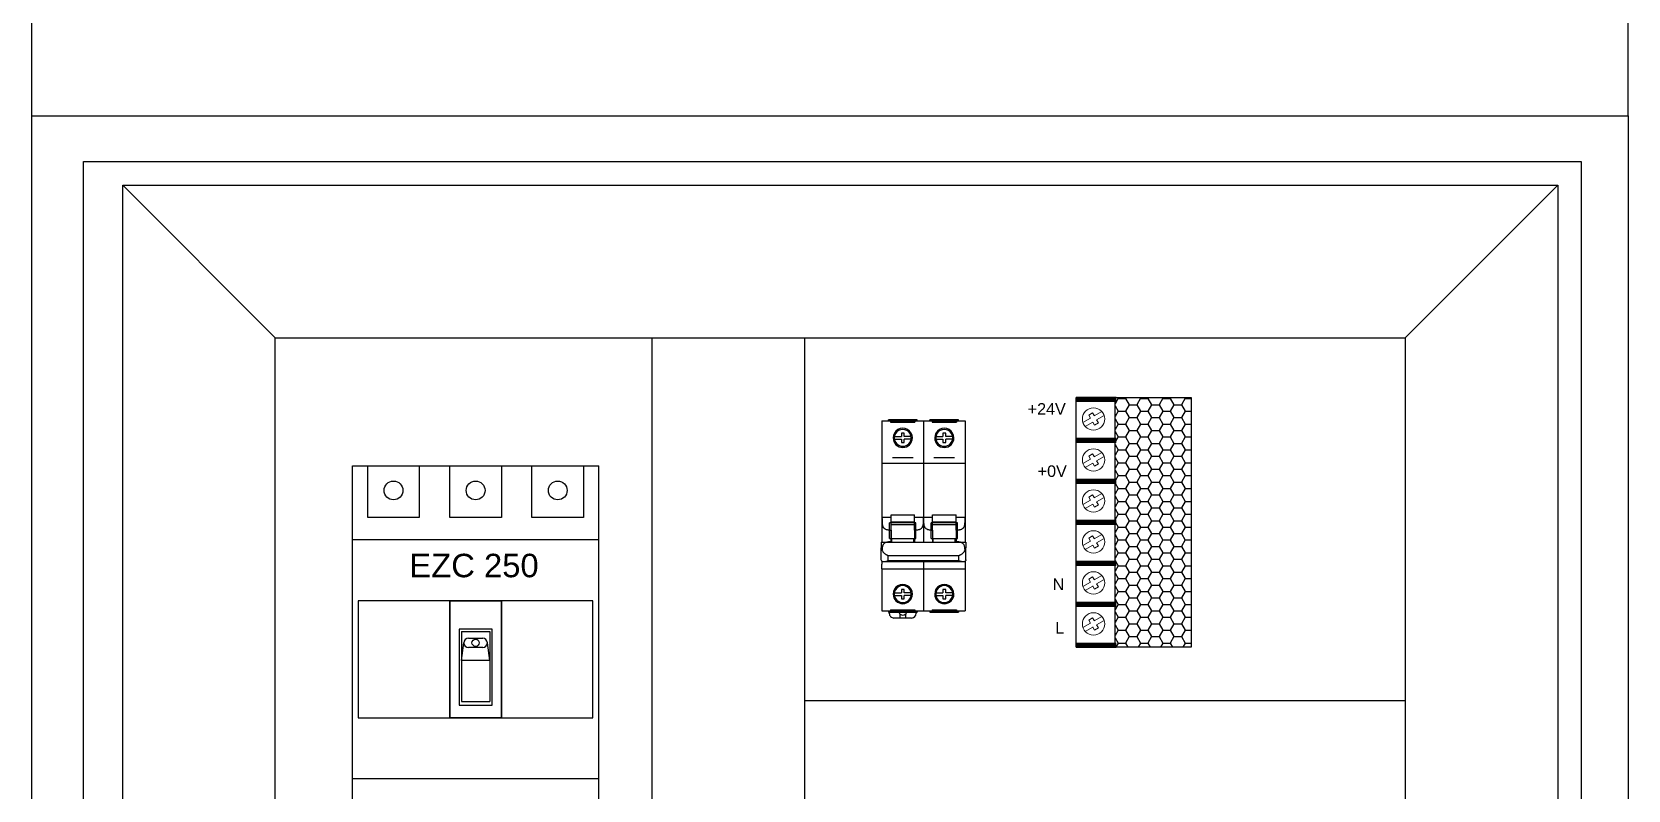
# Model space of a CAD drawing. Header units: inches. Extents: x 187 to 137830, y 99 to 66837.
# Drawn here: x 3400 to 4080, y 27862 to 28186 of the extents above; entities that cross this region are included whole.
import ezdxf

# ---------------------------------------------------------------- set-up
doc = ezdxf.new("R2010")
doc.units = ezdxf.units.IN
doc.header["$MEASUREMENT"] = 0
for name, color, linetype in [('HIDDEN', 7, 'Continuous'), ('ONG', 170, 'Continuous'), ('THICK', 7, 'Continuous')]:
    doc.layers.add(name, color=color, linetype=linetype)
doc.layers.add('NETCHINH', color=7, linetype='Continuous', lineweight=30)
doc.layers.add('NETPHU', color=7, linetype='Continuous', lineweight=0)
doc.styles.get("Standard").update_dxf_attribs({"font": 'arial.ttf'})
doc.dimstyles.new('SC_STAND', dxfattribs={"dimtxt": 6, "dimasz": 16, "dimexe": 0.18, "dimexo": 0.0625, "dimgap": 1, "dimtad": 1, "dimtoh": 1, "dimdec": 1, "dimrnd": 0.01, "dimzin": 12, "dimdsep": 46, "dimtxsty": 'Standard', "dimcen": 0.09, "dimadec": 0, "dimazin": 0, "dimtfac": 1, "dimtdec": 1, "dimtmove": 2, "dimatfit": 3, "dimfxl": 1, "dimtolj": 1, "dimtzin": 12, "dimarcsym": 0})

# ---------------------------------------------------------------- blocks, each defined once
blk = doc.blocks.new('*D144')
at = {"layer": 'DEFPOINTS', "color": 0, "transparency": 16777216}
for p in [(4080.09, 28317.73), (3399.77, 28149.7), (4080.09, 28149.7)]:
    blk.add_point(p, dxfattribs=at)
at = {"layer": 'NETCHINH', "color": 0, "lineweight": -2, "transparency": 16777216}
for p, q in [((3399.77, 28149.76), (3399.77, 28317.91)), ((3415.77, 28317.73), (4064.09, 28317.73)), ((4080.09, 28149.76), (4080.09, 28317.91))]:
    blk.add_line(p, q, dxfattribs=at)
at = {"layer": 'NETCHINH', "color": 0, "transparency": 16777216}
for points in [[(3415.77, 28320.4), (3415.77, 28315.07), (3399.77, 28317.73)], [(4064.09, 28320.4), (4064.09, 28315.07), (4080.09, 28317.73)]]:
    blk.add_solid(points, dxfattribs=at)
at = {"layer": 'NETCHINH', "color": 0, "transparency": 16777216, "insert": (3739.93, 28321.8), "char_height": 6, "attachment_point": 5}
blk.add_mtext('\\A1;680.3', dxfattribs=at)

msp = doc.modelspace()

# ---------------------------------------------------------------- hatches: boundary and pattern name
h = msp.add_hatch()
h.set_pattern_fill('HONEY', color=256, scale=0.9984, angle=-180, style=0)
h.set_pattern_definition([(3e-14, (-31095.1283, 34266.4855), (4.75488, -2.7452306), [3.16992, -6.33984]), (240, (-31095.1283, 34266.4855), (-4.75487943, -2.74523158), [3.16992, -6.33984]), (300, (-31095.1283, 34266.4855), (5.7e-07, -5.49046217), [-6.33984, 3.16992])])
h.paths.add_polyline_path([(3893.8, 28029.72), (3861.43, 28029.72), (3861.43, 27923.23), (3893.8, 27923.23)])

# ---------------------------------------------------------------- linework, layer by layer
for p, q in [((3844.8, 27923.23), (3844.8, 28029.72)), ((3848.12, 28029.72), (3861.43, 28029.72)), ((3893.8, 28029.72), (3893.8, 27923.23)), ((3536.39, 27835.56), (3536.39, 28000.56)), ((3536.39, 28000.56), (3641.39, 28000.56)), ((3641.39, 27835.56), (3641.39, 28000.56)), ((3641.39, 27969.06), (3536.39, 27969.06)), ((3599.89, 27943.06), (3599.89, 27893.06)), ((3595.89, 27930.87), (3581.89, 27930.87)), ((3581.89, 27930.87), (3581.89, 27898.57)), ((3582.89, 27929.98), (3582.89, 27900.05)), ((3582.89, 27929.98), (3594.89, 27929.98)), ((3585.89, 27927.06), (3591.89, 27927.06)), ((3594.89, 27929.98), (3594.89, 27900.05)), ((3595.89, 27898.57), (3595.89, 27930.87)), ((3582.89, 27917.58), (3583.89, 27925.06)), ((3591.89, 27923.06), (3585.89, 27923.06)), ((3594.89, 27917.58), (3593.89, 27925.06)), ((3861.43, 27923.23), (3848.12, 27923.23)), ((3594.89, 27917.58), (3582.89, 27917.58)), ((3582.89, 27900.05), (3594.89, 27900.05)), ((3581.89, 27898.57), (3595.89, 27898.57)), ((3641.39, 27867.06), (3536.39, 27867.06))]:
    msp.add_line(p, q)
msp.add_lwpolyline([(3893.8, 27923.23), (3861.43, 27923.23), (3861.43, 28029.72), (3893.8, 28029.72)])
for points in [[(3542.89, 28000.56), (3564.89, 28000.56), (3564.89, 27978.56), (3542.89, 27978.56)], [(3577.89, 28000.56), (3599.89, 28000.56), (3599.89, 27978.56), (3577.89, 27978.56)], [(3612.89, 28000.56), (3634.89, 28000.56), (3634.89, 27978.56), (3612.89, 27978.56)], [(3538.89, 27893.06), (3638.89, 27893.06), (3638.89, 27943.06), (3538.89, 27943.06)], [(3577.89, 27943.06), (3599.89, 27943.06), (3599.89, 27893.06), (3577.89, 27893.06)], [(3577.89, 27893.06), (3599.89, 27893.06), (3599.89, 27943.06), (3577.89, 27943.06)]]:
    msp.add_lwpolyline(points, close=True)
for centre, radius in [((3553.89, 27990.06), 4), ((3588.89, 27990.06), 4), ((3623.89, 27990.06), 4), ((3588.89, 27925.12), 1.55)]:
    msp.add_circle(centre, radius)
for centre, start, end in [((3585.89, 27925.06), 90, 180), ((3591.89, 27925.06), 0, 90), ((3585.89, 27925.06), 180, 270), ((3591.89, 27925.06), 270, 0)]:
    msp.add_arc(centre, 2, start, end)
at = {"layer": 'HIDDEN'}
for p, q in [((3762.09, 28019.67), (3762.09, 28019.67)), ((3764.84, 28020.17), (3764.84, 28020.17)), ((3764.84, 28019.67), (3764.84, 28019.67)), ((3764.84, 28019.67), (3764.84, 28019.67)), ((3765.74, 28020.17), (3765.74, 28020.17)), ((3765.74, 28020.17), (3765.74, 28019.17)), ((3765.74, 28019.17), (3776.14, 28019.17)), ((3765.74, 28019.17), (3765.74, 28019.17)), ((3766.54, 28019.17), (3766.54, 28019.17)), ((3768.14, 28019.17), (3768.14, 28019.17)), ((3769.14, 28019.67), (3769.14, 28019.67)), ((3772.74, 28019.67), (3772.74, 28019.67)), ((3772.74, 28015.94), (3772.74, 28015.94)), ((3773.74, 28019.17), (3773.74, 28019.17)), ((3775.34, 28019.17), (3775.34, 28019.17)), ((3776.14, 28020.17), (3776.14, 28020.17)), ((3776.14, 28020.17), (3776.14, 28019.17)), ((3776.14, 28019.17), (3776.14, 28019.17)), ((3777.04, 28020.17), (3777.04, 28020.17)), ((3777.04, 28019.67), (3777.04, 28019.67)), ((3777.04, 28019.67), (3777.04, 28019.67)), ((3779.79, 28019.67), (3779.79, 28019.67)), ((3779.79, 28019.67), (3779.79, 28019.67)), ((3782.54, 28020.17), (3782.54, 28020.17)), ((3782.54, 28019.67), (3782.54, 28019.67)), ((3782.54, 28019.67), (3782.54, 28019.67)), ((3783.44, 28020.17), (3783.44, 28020.17)), ((3783.44, 28020.17), (3783.44, 28019.17)), ((3783.44, 28019.17), (3793.84, 28019.17)), ((3783.44, 28019.17), (3783.44, 28019.17)), ((3784.24, 28019.17), (3784.24, 28019.17)), ((3785.84, 28019.17), (3785.84, 28019.17)), ((3786.84, 28019.67), (3786.84, 28019.67)), ((3790.44, 28019.67), (3790.44, 28019.67)), ((3791.44, 28019.17), (3791.44, 28019.17)), ((3793.04, 28019.17), (3793.04, 28019.17)), ((3793.84, 28020.17), (3793.84, 28020.17)), ((3793.84, 28020.17), (3793.84, 28019.17)), ((3793.84, 28019.17), (3793.84, 28019.17)), ((3794.74, 28020.17), (3794.74, 28020.17)), ((3794.74, 28019.67), (3794.74, 28019.67)), ((3794.74, 28019.67), (3794.74, 28019.67)), ((3797.49, 28019.67), (3797.49, 28019.67)), ((3766.84, 28012.47), (3766.84, 28012.47)), ((3767.34, 28012.47), (3767.34, 28012.47)), ((3767.34, 28012.47), (3767.34, 28012.47)), ((3767.4, 28013.07), (3767.4, 28013.07)), ((3767.4, 28011.87), (3767.4, 28011.87)), ((3770.34, 28014.47), (3770.34, 28014.47)), ((3770.34, 28013.07), (3770.34, 28013.07)), ((3770.34, 28011.87), (3770.34, 28011.87)), ((3770.34, 28010.47), (3770.34, 28010.47)), ((3771.54, 28014.47), (3771.54, 28014.47)), ((3771.54, 28013.07), (3771.54, 28013.07)), ((3771.54, 28011.87), (3771.54, 28011.87)), ((3771.54, 28010.47), (3771.54, 28010.47)), ((3774.49, 28013.07), (3774.49, 28013.07)), ((3774.49, 28011.87), (3774.49, 28011.87)), ((3774.54, 28012.47), (3774.54, 28012.47)), ((3774.54, 28012.47), (3774.54, 28012.47)), ((3775.04, 28012.47), (3775.04, 28012.47)), ((3784.54, 28012.47), (3784.54, 28012.47)), ((3785.04, 28012.47), (3785.04, 28012.47)), ((3785.04, 28012.47), (3785.04, 28012.47)), ((3785.1, 28013.07), (3785.1, 28013.07)), ((3785.1, 28011.87), (3785.1, 28011.87)), ((3788.04, 28014.47), (3788.04, 28014.47)), ((3788.04, 28013.07), (3788.04, 28013.07)), ((3788.04, 28011.87), (3788.04, 28011.87)), ((3788.04, 28010.47), (3788.04, 28010.47)), ((3789.24, 28014.47), (3789.24, 28014.47)), ((3789.24, 28013.07), (3789.24, 28013.07)), ((3789.24, 28011.87), (3789.24, 28011.87)), ((3789.24, 28010.47), (3789.24, 28010.47)), ((3792.19, 28013.07), (3792.19, 28013.07)), ((3792.19, 28011.87), (3792.19, 28011.87)), ((3792.24, 28012.47), (3792.24, 28012.47)), ((3792.24, 28012.47), (3792.24, 28012.47)), ((3792.74, 28012.47), (3792.74, 28012.47)), ((3766.54, 28004.17), (3768.14, 28004.17)), ((3766.54, 28004.17), (3766.54, 28004.17)), ((3768.14, 28004.17), (3773.74, 28004.17)), ((3768.14, 28004.17), (3768.14, 28004.17)), ((3773.74, 28004.17), (3775.34, 28004.17)), ((3773.74, 28004.17), (3773.74, 28004.17)), ((3775.34, 28004.17), (3775.34, 28004.17)), ((3784.24, 28004.17), (3785.84, 28004.17)), ((3784.24, 28004.17), (3784.24, 28004.17)), ((3785.84, 28004.17), (3791.44, 28004.17)), ((3785.84, 28004.17), (3785.84, 28004.17)), ((3791.44, 28004.17), (3793.04, 28004.17)), ((3791.44, 28004.17), (3791.44, 28004.17)), ((3793.04, 28004.17), (3793.04, 28004.17)), ((3762.09, 28001.67), (3762.09, 28001.67)), ((3762.09, 27996.67), (3762.09, 27996.67)), ((3779.79, 28001.67), (3779.79, 28001.67)), ((3779.79, 28001.67), (3779.79, 28001.67)), ((3779.79, 27996.67), (3779.79, 27996.67)), ((3779.79, 27996.67), (3779.79, 27996.67)), ((3797.49, 28001.67), (3797.49, 28001.67)), ((3797.49, 27996.67), (3797.49, 27996.67)), ((3762.09, 27994.37), (3762.09, 27994.37)), ((3779.79, 27994.37), (3779.79, 27994.37)), ((3779.79, 27994.37), (3779.79, 27994.37)), ((3797.49, 27994.37), (3797.49, 27994.37)), ((3765.34, 27969.52), (3765.34, 27976.18)), ((3765.94, 27976.18), (3765.34, 27976.18)), ((3775.94, 27976.18), (3765.94, 27976.18)), ((3776.54, 27976.18), (3775.94, 27976.18)), ((3776.54, 27969.52), (3776.54, 27976.18)), ((3783.04, 27969.52), (3783.04, 27976.18)), ((3783.64, 27976.18), (3783.04, 27976.18)), ((3793.64, 27976.18), (3783.64, 27976.18)), ((3794.24, 27976.18), (3793.64, 27976.18)), ((3794.24, 27969.52), (3794.24, 27976.18)), ((3763.68, 27967.84), (3763.5, 27967.75)), ((3763.88, 27967.91), (3763.68, 27967.84)), ((3764.1, 27967.97), (3763.88, 27967.91)), ((3764.32, 27968.02), (3764.1, 27967.97)), ((3765.34, 27969.52), (3765.94, 27969.52)), ((3766.24, 27968.02), (3766.24, 27968.02)), ((3766.24, 27968.02), (3775.64, 27968.02)), ((3775.64, 27968.02), (3775.64, 27968.02)), ((3775.94, 27969.52), (3776.54, 27969.52)), ((3783.04, 27969.52), (3783.64, 27969.52)), ((3783.94, 27968.02), (3783.94, 27968.02)), ((3783.94, 27968.02), (3793.34, 27968.02)), ((3793.34, 27968.02), (3793.34, 27968.02)), ((3793.64, 27969.52), (3794.24, 27969.52)), ((3795.5, 27967.97), (3795.27, 27968.02)), ((3795.72, 27967.9), (3795.5, 27967.97)), ((3795.92, 27967.83), (3795.72, 27967.9)), ((3796.12, 27967.74), (3795.92, 27967.83)), ((3762.13, 27964.95), (3762.11, 27964.71)), ((3762.11, 27964.71), (3762.11, 27964.46)), ((3762.14, 27965.18), (3762.13, 27964.95)), ((3762.16, 27965.4), (3762.14, 27965.18)), ((3762.18, 27965.61), (3762.16, 27965.4)), ((3762.21, 27965.81), (3762.18, 27965.61)), ((3762.25, 27966.01), (3762.21, 27965.81)), ((3762.29, 27966.2), (3762.25, 27966.01)), ((3762.35, 27966.39), (3762.29, 27966.2)), ((3762.41, 27966.57), (3762.35, 27966.39)), ((3762.48, 27966.74), (3762.41, 27966.57)), ((3762.56, 27966.9), (3762.48, 27966.74)), ((3762.66, 27967.05), (3762.56, 27966.9)), ((3762.77, 27967.2), (3762.66, 27967.05)), ((3762.89, 27967.33), (3762.77, 27967.2)), ((3763.02, 27967.45), (3762.89, 27967.33)), ((3763.16, 27967.56), (3763.02, 27967.45)), ((3763.32, 27967.66), (3763.16, 27967.56)), ((3763.5, 27967.75), (3763.32, 27967.66)), ((3796.29, 27967.65), (3796.12, 27967.74)), ((3796.46, 27967.54), (3796.29, 27967.65)), ((3796.6, 27967.42), (3796.46, 27967.54)), ((3796.74, 27967.29), (3796.6, 27967.42)), ((3796.86, 27967.15), (3796.74, 27967.29)), ((3796.97, 27967), (3796.86, 27967.15)), ((3797.06, 27966.84), (3796.97, 27967)), ((3797.14, 27966.66), (3797.06, 27966.84)), ((3797.21, 27966.48), (3797.14, 27966.66)), ((3797.27, 27966.29), (3797.21, 27966.48)), ((3797.32, 27966.09), (3797.27, 27966.29)), ((3797.36, 27965.89), (3797.32, 27966.09)), ((3797.4, 27965.68), (3797.36, 27965.89)), ((3797.42, 27965.46), (3797.4, 27965.68)), ((3797.44, 27965.24), (3797.42, 27965.46)), ((3797.46, 27965), (3797.44, 27965.24)), ((3797.47, 27964.76), (3797.46, 27965)), ((3797.48, 27964.5), (3797.47, 27964.76)), ((3762.09, 27956.67), (3762.09, 27956.67)), ((3797.49, 27956.67), (3797.49, 27956.67)), ((3770.34, 27947.87), (3770.34, 27947.87)), ((3771.54, 27947.87), (3771.54, 27947.87)), ((3788.04, 27947.87), (3788.04, 27947.87)), ((3789.24, 27947.87), (3789.24, 27947.87)), ((3766.84, 27945.87), (3766.84, 27945.87)), ((3767.34, 27945.87), (3767.34, 27945.87)), ((3767.34, 27945.87), (3767.34, 27945.87)), ((3767.4, 27946.47), (3767.4, 27946.47)), ((3767.4, 27945.27), (3767.4, 27945.27)), ((3770.34, 27946.47), (3770.34, 27946.47)), ((3770.34, 27945.27), (3770.34, 27945.27)), ((3770.34, 27943.87), (3770.34, 27943.87)), ((3771.54, 27946.47), (3771.54, 27946.47)), ((3771.54, 27945.27), (3771.54, 27945.27)), ((3771.54, 27943.87), (3771.54, 27943.87)), ((3774.49, 27946.47), (3774.49, 27946.47)), ((3774.49, 27945.27), (3774.49, 27945.27)), ((3774.54, 27945.87), (3774.54, 27945.87)), ((3774.54, 27945.87), (3774.54, 27945.87)), ((3775.04, 27945.87), (3775.04, 27945.87)), ((3784.54, 27945.87), (3784.54, 27945.87)), ((3785.04, 27945.87), (3785.04, 27945.87)), ((3785.04, 27945.87), (3785.04, 27945.87)), ((3785.1, 27946.47), (3785.1, 27946.47)), ((3785.1, 27945.27), (3785.1, 27945.27)), ((3788.04, 27945.27), (3788.04, 27945.27)), ((3788.04, 27943.87), (3788.04, 27943.87)), ((3789.24, 27945.27), (3789.24, 27945.27)), ((3789.24, 27943.87), (3789.24, 27943.87)), ((3792.19, 27946.47), (3792.19, 27946.47)), ((3792.19, 27945.27), (3792.19, 27945.27)), ((3792.24, 27945.87), (3792.24, 27945.87)), ((3792.24, 27945.87), (3792.24, 27945.87)), ((3792.74, 27945.87), (3792.74, 27945.87)), ((3762.09, 27938.67), (3762.09, 27938.67)), ((3764.84, 27938.67), (3764.84, 27938.67)), ((3764.84, 27938.17), (3764.84, 27938.17)), ((3765.09, 27938.67), (3765.09, 27938.67)), ((3765.19, 27937.67), (3765.19, 27937.67)), ((3765.74, 27939.17), (3765.74, 27938.17)), ((3765.74, 27939.17), (3765.74, 27939.17)), ((3765.74, 27939.17), (3776.14, 27939.17)), ((3765.74, 27938.17), (3765.74, 27938.17)), ((3766.54, 27939.17), (3766.54, 27939.17)), ((3767.19, 27935.67), (3767.19, 27935.67)), ((3768.14, 27939.17), (3768.14, 27939.17)), ((3768.24, 27938.67), (3768.24, 27938.67)), ((3769.14, 27938.67), (3769.14, 27938.67)), ((3769.18, 27938.67), (3769.18, 27938.67)), ((3769.64, 27937.47), (3769.64, 27935.67)), ((3769.64, 27937.47), (3769.64, 27937.47)), ((3769.64, 27935.67), (3769.64, 27935.67)), ((3772.24, 27935.67), (3772.24, 27937.47)), ((3772.24, 27937.47), (3772.24, 27937.47)), ((3772.24, 27935.67), (3772.24, 27935.67)), ((3772.71, 27938.67), (3772.71, 27938.67)), ((3772.74, 27938.67), (3772.74, 27938.67)), ((3773.64, 27938.67), (3773.64, 27938.67)), ((3773.74, 27939.17), (3773.74, 27939.17)), ((3774.69, 27935.67), (3774.69, 27935.67)), ((3775.34, 27939.17), (3775.34, 27939.17)), ((3776.14, 27939.17), (3776.14, 27938.17)), ((3776.14, 27939.17), (3776.14, 27939.17)), ((3776.14, 27938.17), (3776.14, 27938.17)), ((3776.69, 27937.67), (3776.69, 27937.67)), ((3776.79, 27938.67), (3776.79, 27938.67)), ((3777.04, 27938.67), (3777.04, 27938.67)), ((3777.04, 27938.17), (3777.04, 27938.17)), ((3779.79, 27938.67), (3779.79, 27938.67)), ((3779.79, 27938.67), (3779.79, 27938.67)), ((3782.54, 27938.67), (3782.54, 27938.67)), ((3782.54, 27938.17), (3782.54, 27938.17)), ((3782.79, 27938.67), (3782.79, 27938.67)), ((3783.44, 27939.17), (3783.44, 27938.17)), ((3783.44, 27939.17), (3783.44, 27939.17)), ((3783.44, 27939.17), (3793.84, 27939.17)), ((3783.44, 27938.17), (3783.44, 27938.17)), ((3784.24, 27939.17), (3784.24, 27939.17)), ((3785.84, 27939.17), (3785.84, 27939.17)), ((3786.84, 27938.67), (3786.84, 27938.67)), ((3790.44, 27938.67), (3790.44, 27938.67)), ((3791.44, 27939.17), (3791.44, 27939.17)), ((3793.04, 27939.17), (3793.04, 27939.17)), ((3793.84, 27939.17), (3793.84, 27938.17)), ((3793.84, 27939.17), (3793.84, 27939.17)), ((3793.84, 27938.17), (3793.84, 27938.17)), ((3794.49, 27938.67), (3794.49, 27938.67)), ((3794.74, 27938.67), (3794.74, 27938.67)), ((3794.74, 27938.17), (3794.74, 27938.17)), ((3797.49, 27938.67), (3797.49, 27938.67))]:
    msp.add_line(p, q, dxfattribs=at)
for start, end in [(180.00002, 196.41814), (343.58184, 0)]:
    msp.add_arc((3770.94, 27938.67), 1.77, start, end, dxfattribs=at)
at = {"layer": 'NETCHINH', "color": 5}
for p, q in [((3664.19, 27365.37), (3664.19, 28055.14)), ((3729.19, 27365.37), (3729.19, 28055.14)), ((3729.19, 27900.51), (3985.09, 27900.51))]:
    msp.add_line(p, q, dxfattribs=at)
at = {"layer": 'NETCHINH', "color": 8}
for points in [[(3399.77, 28149.7), (4080.09, 28149.7), (4080.09, 26823.86), (3399.77, 26823.86)], [(3421.77, 28130.27), (4060.09, 28130.27), (4060.09, 26843.86), (3421.77, 26843.86)]]:
    msp.add_lwpolyline(points, close=True, dxfattribs=at)
at = {"layer": 'NETCHINH', "color": 5}
for points in [[(3438.5, 28120.14), (4050.09, 28120.14), (4050.09, 26998.7), (3438.5, 26998.7)], [(3503.5, 28055.14), (3985.09, 28055.14), (3985.09, 27063.7), (3503.5, 27063.7)]]:
    msp.add_lwpolyline(points, close=True, dxfattribs=at)
at = {"layer": 'NETPHU'}
for p, q in [((3852.6, 28021.83), (3851.84, 28023.14)), ((3850.95, 28020.87), (3850.19, 28022.18)), ((3852.66, 28017.91), (3851.9, 28019.22)), ((3854.31, 28018.87), (3853.56, 28020.18)), ((3850.95, 28003.4), (3850.19, 28004.71)), ((3852.6, 28004.35), (3851.84, 28005.66)), ((3854.31, 28001.39), (3853.56, 28002.7)), ((3852.66, 28000.44), (3851.9, 28001.75)), ((3850.95, 27985.92), (3850.19, 27987.23)), ((3852.6, 27986.88), (3851.84, 27988.19)), ((3852.66, 27982.96), (3851.9, 27984.27)), ((3854.31, 27983.91), (3853.56, 27985.22)), ((3850.95, 27968.45), (3850.19, 27969.76)), ((3852.6, 27969.4), (3851.84, 27970.71)), ((3852.66, 27965.48), (3851.9, 27966.79)), ((3854.31, 27966.44), (3853.56, 27967.75)), ((3850.95, 27950.97), (3850.19, 27952.28)), ((3852.6, 27951.92), (3851.84, 27953.23)), ((3852.66, 27948.01), (3851.9, 27949.32)), ((3854.31, 27948.96), (3853.56, 27950.27)), ((3850.95, 27933.49), (3850.19, 27934.8)), ((3852.6, 27934.45), (3851.84, 27935.76)), ((3852.66, 27930.53), (3851.9, 27931.84)), ((3854.31, 27931.49), (3853.56, 27932.8))]:
    msp.add_line(p, q, dxfattribs=at)
at = {"layer": 'NETPHU', "const_width": 2.24}
for points in [[(3844.8, 28028.9), (3861.94, 28028.9)], [(3844.8, 28011.43), (3861.94, 28011.43)], [(3844.8, 27993.95), (3861.94, 27993.95)], [(3844.8, 27976.47), (3861.94, 27976.47)], [(3844.8, 27959), (3861.94, 27959)], [(3844.8, 27941.52), (3861.94, 27941.52)], [(3844.8, 27924.05), (3861.94, 27924.05)]]:
    msp.add_lwpolyline(points, dxfattribs=at)
at = {"layer": 'NETPHU'}
for points in [[(3850.94, 28020.89), (3850.19, 28022.18), (3851.84, 28023.14), (3852.59, 28021.84)], [(3852.59, 28021.84), (3855.81, 28023.7)], [(3847.72, 28019.03), (3850.94, 28020.89)], [(3851.91, 28019.21), (3848.69, 28017.35)], [(3853.56, 28020.16), (3854.31, 28018.87), (3852.66, 28017.91), (3851.91, 28019.21)], [(3856.78, 28022.02), (3853.56, 28020.16)], [(3847.72, 28001.55), (3850.94, 28003.41)], [(3850.94, 28003.41), (3850.19, 28004.71), (3851.84, 28005.66), (3852.59, 28004.36)], [(3853.56, 28002.69), (3854.31, 28001.39), (3852.66, 28000.44), (3851.91, 28001.73)], [(3852.59, 28004.36), (3855.81, 28006.22)], [(3856.78, 28004.55), (3853.56, 28002.69)], [(3851.91, 28001.73), (3848.69, 27999.87)], [(3852.59, 27986.89), (3855.81, 27988.75)], [(3847.72, 27984.08), (3850.94, 27985.93)], [(3851.91, 27984.26), (3848.69, 27982.4)], [(3850.94, 27985.93), (3850.19, 27987.23), (3851.84, 27988.19), (3852.59, 27986.89)], [(3853.56, 27985.21), (3854.31, 27983.91), (3852.66, 27982.96), (3851.91, 27984.26)], [(3856.78, 27987.07), (3853.56, 27985.21)], [(3847.72, 27966.6), (3850.94, 27968.46)], [(3850.94, 27968.46), (3850.19, 27969.76), (3851.84, 27970.71), (3852.59, 27969.41)], [(3852.59, 27969.41), (3855.81, 27971.27)], [(3856.78, 27969.59), (3853.56, 27967.74)], [(3851.91, 27966.78), (3848.69, 27964.92)], [(3853.56, 27967.74), (3854.31, 27966.44), (3852.66, 27965.48), (3851.91, 27966.78)], [(3847.72, 27949.12), (3850.94, 27950.98)], [(3851.91, 27949.31), (3848.69, 27947.45)], [(3850.94, 27950.98), (3850.19, 27952.28), (3851.84, 27953.23), (3852.59, 27951.94)], [(3853.56, 27950.26), (3854.31, 27948.96), (3852.66, 27948.01), (3851.91, 27949.31)], [(3852.59, 27951.94), (3855.81, 27953.8)], [(3856.78, 27952.12), (3853.56, 27950.26)], [(3850.94, 27933.51), (3850.19, 27934.8), (3851.84, 27935.76), (3852.59, 27934.46)], [(3852.59, 27934.46), (3855.81, 27936.32)], [(3856.78, 27934.64), (3853.56, 27932.78)], [(3847.72, 27931.65), (3850.94, 27933.51)], [(3851.91, 27931.83), (3848.69, 27929.97)], [(3853.56, 27932.78), (3854.31, 27931.49), (3852.66, 27930.53), (3851.91, 27931.83)]]:
    msp.add_lwpolyline(points, dxfattribs=at)
for centre in [(3852.25, 28020.52), (3852.25, 28003.05), (3852.25, 27985.57), (3852.25, 27968.1), (3852.25, 27950.62), (3852.25, 27933.14)]:
    msp.add_circle(centre, 4.77, dxfattribs=at)
at = {"layer": 'ONG', "color": 5}
for p, q in [((3503.5, 28055.14), (3438.5, 28120.14)), ((3985.09, 28055.14), (4050.09, 28120.14))]:
    msp.add_line(p, q, dxfattribs=at)
at = {"layer": 'THICK'}
for p, q in [((3762.09, 28019.67), (3762.09, 28001.67)), ((3762.09, 28019.67), (3779.79, 28019.67)), ((3777.04, 28020.17), (3764.84, 28020.17)), ((3764.84, 28019.67), (3764.84, 28020.17)), ((3777.04, 28019.67), (3777.04, 28020.17)), ((3779.79, 28019.67), (3779.79, 28001.67)), ((3779.79, 28019.67), (3779.79, 28001.67)), ((3779.79, 28019.67), (3797.49, 28019.67)), ((3794.74, 28020.17), (3782.54, 28020.17)), ((3782.54, 28019.67), (3782.54, 28020.17)), ((3794.74, 28019.67), (3794.74, 28020.17)), ((3797.49, 28019.67), (3797.49, 28001.67)), ((3767.4, 28013.07), (3770.34, 28013.07)), ((3767.4, 28011.87), (3770.34, 28011.87)), ((3770.34, 28014.47), (3770.34, 28013.07)), ((3771.54, 28014.47), (3770.34, 28014.47)), ((3770.34, 28011.87), (3770.34, 28010.47)), ((3770.34, 28010.47), (3771.54, 28010.47)), ((3771.54, 28013.07), (3771.54, 28014.47)), ((3774.49, 28013.07), (3771.54, 28013.07)), ((3774.49, 28011.87), (3771.54, 28011.87)), ((3771.54, 28010.47), (3771.54, 28011.87)), ((3785.1, 28013.07), (3788.04, 28013.07)), ((3785.1, 28011.87), (3788.04, 28011.87)), ((3788.04, 28014.47), (3788.04, 28013.07)), ((3789.24, 28014.47), (3788.04, 28014.47)), ((3788.04, 28011.87), (3788.04, 28010.47)), ((3788.04, 28010.47), (3789.24, 28010.47)), ((3789.24, 28013.07), (3789.24, 28014.47)), ((3792.19, 28013.07), (3789.24, 28013.07)), ((3792.19, 28011.87), (3789.24, 28011.87)), ((3789.24, 28010.47), (3789.24, 28011.87)), ((3762.09, 28001.67), (3762.09, 27999.67)), ((3762.09, 28001.67), (3779.79, 28001.67)), ((3762.09, 27999.67), (3762.09, 27978.68)), ((3779.79, 28001.67), (3779.79, 27999.67)), ((3779.79, 28001.67), (3779.79, 27999.67)), ((3779.79, 28001.67), (3797.49, 28001.67)), ((3779.79, 27999.67), (3779.79, 27978.68)), ((3779.79, 27999.67), (3779.79, 27978.68)), ((3797.49, 28001.67), (3797.49, 27999.67)), ((3797.49, 27999.67), (3797.49, 27978.68)), ((3762.09, 27978.68), (3762.09, 27968.02)), ((3762.09, 27978.68), (3762.09, 27978.35)), ((3762.09, 27978.68), (3765.94, 27978.68)), ((3762.09, 27978.35), (3762.1, 27978.02)), ((3762.1, 27978.02), (3762.1, 27977.72)), ((3762.1, 27977.72), (3762.1, 27977.43)), ((3762.1, 27977.43), (3762.1, 27977.16)), ((3762.1, 27977.16), (3762.11, 27976.9)), ((3762.11, 27976.9), (3762.11, 27976.65)), ((3762.11, 27976.65), (3762.13, 27976.41)), ((3762.13, 27976.41), (3762.14, 27976.19)), ((3762.14, 27976.19), (3762.16, 27975.97)), ((3762.16, 27975.97), (3762.18, 27975.76)), ((3762.18, 27975.76), (3762.21, 27975.55)), ((3762.21, 27975.55), (3762.25, 27975.36)), ((3762.25, 27975.36), (3762.29, 27975.17)), ((3762.29, 27975.17), (3762.34, 27974.98)), ((3762.34, 27974.98), (3762.4, 27974.8)), ((3762.4, 27974.8), (3762.47, 27974.64)), ((3762.47, 27974.64), (3762.55, 27974.47)), ((3765.94, 27978.68), (3765.94, 27979.68)), ((3765.94, 27979.68), (3775.94, 27979.68)), ((3765.94, 27973.19), (3765.94, 27978.68)), ((3775.94, 27976.57), (3765.94, 27976.57)), ((3775.94, 27975.34), (3765.94, 27975.34)), ((3775.94, 27978.68), (3775.94, 27979.68)), ((3775.94, 27978.68), (3779.79, 27978.68)), ((3775.94, 27973.19), (3775.94, 27978.68)), ((3779.34, 27974.47), (3779.42, 27974.64)), ((3779.42, 27974.64), (3779.49, 27974.81)), ((3779.49, 27974.81), (3779.55, 27974.99)), ((3779.55, 27974.99), (3779.6, 27975.17)), ((3779.6, 27975.17), (3779.64, 27975.37)), ((3779.64, 27975.37), (3779.68, 27975.57)), ((3779.68, 27975.57), (3779.71, 27975.77)), ((3779.71, 27975.77), (3779.73, 27975.98)), ((3779.73, 27975.98), (3779.75, 27976.2)), ((3779.75, 27976.2), (3779.77, 27976.43)), ((3779.77, 27976.43), (3779.78, 27976.67)), ((3779.78, 27976.92), (3779.79, 27977.18)), ((3779.78, 27976.67), (3779.78, 27976.92)), ((3779.79, 27978.35), (3779.79, 27978.68)), ((3779.79, 27978.68), (3779.79, 27968.02)), ((3779.79, 27978.68), (3779.79, 27968.02)), ((3779.79, 27978.68), (3779.79, 27978.35)), ((3779.79, 27978.68), (3783.64, 27978.68)), ((3779.79, 27978.04), (3779.79, 27978.35)), ((3779.79, 27978.35), (3779.8, 27978.02)), ((3779.79, 27977.73), (3779.79, 27978.04)), ((3779.79, 27977.45), (3779.79, 27977.73)), ((3779.79, 27977.18), (3779.79, 27977.45)), ((3779.8, 27978.02), (3779.8, 27977.72)), ((3779.8, 27977.72), (3779.8, 27977.43)), ((3779.8, 27977.43), (3779.8, 27977.16)), ((3779.8, 27977.16), (3779.81, 27976.9)), ((3779.81, 27976.9), (3779.81, 27976.65)), ((3779.81, 27976.65), (3779.83, 27976.41)), ((3779.83, 27976.41), (3779.84, 27976.19)), ((3779.84, 27976.19), (3779.86, 27975.97)), ((3779.86, 27975.97), (3779.88, 27975.76)), ((3779.88, 27975.76), (3779.91, 27975.55)), ((3779.91, 27975.55), (3779.95, 27975.36)), ((3779.95, 27975.36), (3779.99, 27975.17)), ((3779.99, 27975.17), (3780.04, 27974.98)), ((3780.04, 27974.98), (3780.1, 27974.8)), ((3780.1, 27974.8), (3780.17, 27974.64)), ((3780.17, 27974.64), (3780.25, 27974.47)), ((3783.64, 27978.68), (3783.64, 27979.68)), ((3783.64, 27979.68), (3793.64, 27979.68)), ((3783.64, 27973.19), (3783.64, 27978.68)), ((3793.64, 27976.57), (3783.64, 27976.57)), ((3793.64, 27975.34), (3783.64, 27975.34)), ((3793.64, 27978.68), (3793.64, 27979.68)), ((3793.64, 27978.68), (3797.49, 27978.68)), ((3793.64, 27973.19), (3793.64, 27978.68)), ((3797.04, 27974.47), (3797.12, 27974.64)), ((3797.12, 27974.64), (3797.19, 27974.81)), ((3797.19, 27974.81), (3797.25, 27974.99)), ((3797.25, 27974.99), (3797.3, 27975.17)), ((3797.3, 27975.17), (3797.34, 27975.37)), ((3797.34, 27975.37), (3797.38, 27975.57)), ((3797.38, 27975.57), (3797.41, 27975.77)), ((3797.41, 27975.77), (3797.43, 27975.98)), ((3797.43, 27975.98), (3797.45, 27976.2)), ((3797.45, 27976.2), (3797.47, 27976.43)), ((3797.47, 27976.43), (3797.48, 27976.67)), ((3797.48, 27976.92), (3797.49, 27977.18)), ((3797.48, 27976.67), (3797.48, 27976.92)), ((3797.49, 27978.35), (3797.49, 27978.68)), ((3797.49, 27978.68), (3797.49, 27968.02)), ((3797.49, 27978.04), (3797.49, 27978.35)), ((3797.49, 27977.73), (3797.49, 27978.04)), ((3797.49, 27977.45), (3797.49, 27977.73)), ((3797.49, 27977.18), (3797.49, 27977.45)), ((3761.79, 27968.02), (3761.79, 27965.56)), ((3761.79, 27968.02), (3797.79, 27968.02)), ((3762.55, 27974.47), (3762.65, 27974.32)), ((3762.65, 27974.32), (3762.75, 27974.18)), ((3762.75, 27974.18), (3762.87, 27974.05)), ((3762.87, 27974.05), (3763, 27973.92)), ((3763, 27973.92), (3763.14, 27973.81)), ((3763.14, 27973.81), (3763.3, 27973.71)), ((3763.3, 27973.71), (3763.46, 27973.62)), ((3763.46, 27973.62), (3763.65, 27973.54)), ((3763.65, 27973.54), (3763.84, 27973.46)), ((3763.84, 27973.46), (3764.05, 27973.4)), ((3764.05, 27973.4), (3764.27, 27973.35)), ((3764.27, 27973.35), (3764.51, 27973.3)), ((3764.55, 27968.07), (3764.32, 27968.02)), ((3764.51, 27973.3), (3764.76, 27973.26)), ((3764.8, 27968.1), (3764.55, 27968.07)), ((3764.76, 27973.26), (3765.02, 27973.23)), ((3765.05, 27968.13), (3764.8, 27968.1)), ((3765.02, 27973.23), (3765.3, 27973.21)), ((3765.32, 27968.15), (3765.05, 27968.13)), ((3765.3, 27973.21), (3765.59, 27973.19)), ((3765.6, 27968.17), (3765.32, 27968.15)), ((3765.59, 27973.19), (3765.89, 27973.19)), ((3765.89, 27968.17), (3765.6, 27968.17)), ((3765.89, 27973.19), (3765.89, 27968.17)), ((3765.94, 27973.19), (3765.89, 27973.19)), ((3765.94, 27968.17), (3765.89, 27968.17)), ((3765.94, 27973.19), (3765.94, 27968.17)), ((3765.94, 27969.52), (3766.24, 27969.52)), ((3765.94, 27968.02), (3765.94, 27968.17)), ((3766.24, 27969.52), (3775.64, 27969.52)), ((3766.24, 27968.02), (3766.24, 27969.52)), ((3775.64, 27969.52), (3775.94, 27969.52)), ((3775.64, 27968.02), (3775.64, 27969.52)), ((3775.99, 27973.19), (3775.94, 27973.19)), ((3775.94, 27973.19), (3775.94, 27968.17)), ((3775.99, 27968.17), (3775.94, 27968.17)), ((3775.94, 27968.02), (3775.94, 27968.17)), ((3775.99, 27973.19), (3776.29, 27973.19)), ((3775.99, 27973.19), (3775.99, 27968.17)), ((3776.29, 27973.19), (3776.58, 27973.21)), ((3776.58, 27973.21), (3776.85, 27973.23)), ((3776.85, 27973.23), (3777.11, 27973.26)), ((3777.11, 27973.26), (3777.36, 27973.29)), ((3777.36, 27973.29), (3777.6, 27973.34)), ((3777.6, 27973.34), (3777.82, 27973.39)), ((3777.82, 27973.39), (3778.03, 27973.46)), ((3778.03, 27973.46), (3778.23, 27973.53)), ((3778.23, 27973.53), (3778.41, 27973.61)), ((3778.41, 27973.61), (3778.58, 27973.7)), ((3778.58, 27973.7), (3778.74, 27973.81)), ((3778.74, 27973.81), (3778.88, 27973.92)), ((3778.88, 27973.92), (3779.02, 27974.04)), ((3779.02, 27974.04), (3779.13, 27974.18)), ((3779.13, 27974.18), (3779.24, 27974.32)), ((3779.24, 27974.32), (3779.34, 27974.47)), ((3780.25, 27974.47), (3780.35, 27974.32)), ((3780.35, 27974.32), (3780.45, 27974.18)), ((3780.45, 27974.18), (3780.57, 27974.05)), ((3780.57, 27974.05), (3780.7, 27973.92)), ((3780.7, 27973.92), (3780.84, 27973.81)), ((3780.84, 27973.81), (3781, 27973.71)), ((3781, 27973.71), (3781.16, 27973.62)), ((3781.16, 27973.62), (3781.35, 27973.54)), ((3781.35, 27973.54), (3781.54, 27973.46)), ((3781.54, 27973.46), (3781.75, 27973.4)), ((3781.75, 27973.4), (3781.97, 27973.35)), ((3781.97, 27973.35), (3782.21, 27973.3)), ((3782.21, 27973.3), (3782.46, 27973.26)), ((3782.46, 27973.26), (3782.72, 27973.23)), ((3782.72, 27973.23), (3783, 27973.21)), ((3783, 27973.21), (3783.29, 27973.19)), ((3783.29, 27973.19), (3783.59, 27973.19)), ((3783.59, 27973.19), (3783.59, 27968.17)), ((3783.64, 27973.19), (3783.59, 27973.19)), ((3783.64, 27973.19), (3783.64, 27968.17)), ((3783.64, 27969.52), (3783.94, 27969.52)), ((3783.94, 27969.52), (3793.34, 27969.52)), ((3783.94, 27968.02), (3783.94, 27969.52)), ((3793.34, 27969.52), (3793.64, 27969.52)), ((3793.34, 27968.02), (3793.34, 27969.52)), ((3793.69, 27973.19), (3793.64, 27973.19)), ((3793.64, 27973.19), (3793.64, 27968.17)), ((3793.69, 27968.17), (3793.64, 27968.17)), ((3793.64, 27968.02), (3793.64, 27968.17)), ((3793.69, 27973.19), (3793.99, 27973.19)), ((3793.69, 27973.19), (3793.69, 27968.17)), ((3793.98, 27968.17), (3793.69, 27968.17)), ((3794.26, 27968.15), (3793.98, 27968.17)), ((3793.99, 27973.19), (3794.28, 27973.21)), ((3794.53, 27968.13), (3794.26, 27968.15)), ((3794.28, 27973.21), (3794.55, 27973.23)), ((3794.79, 27968.1), (3794.53, 27968.13)), ((3794.55, 27973.23), (3794.81, 27973.26)), ((3795.03, 27968.07), (3794.79, 27968.1)), ((3794.81, 27973.26), (3795.06, 27973.29)), ((3795.27, 27968.02), (3795.03, 27968.07)), ((3795.06, 27973.29), (3795.3, 27973.34)), ((3795.3, 27973.34), (3795.52, 27973.39)), ((3795.52, 27973.39), (3795.73, 27973.46)), ((3795.73, 27973.46), (3795.93, 27973.53)), ((3795.93, 27973.53), (3796.11, 27973.61)), ((3796.11, 27973.61), (3796.28, 27973.7)), ((3796.28, 27973.7), (3796.44, 27973.81)), ((3796.44, 27973.81), (3796.58, 27973.92)), ((3796.58, 27973.92), (3796.72, 27974.04)), ((3796.72, 27974.04), (3796.83, 27974.18)), ((3796.83, 27974.18), (3796.94, 27974.32)), ((3796.94, 27974.32), (3797.04, 27974.47)), ((3797.79, 27968.02), (3797.79, 27965.56)), ((3761.79, 27960.44), (3761.79, 27965.56)), ((3761.79, 27965.56), (3761.8, 27965.46)), ((3761.8, 27965.46), (3761.81, 27965.35)), ((3761.81, 27965.35), (3761.84, 27965.23)), ((3761.84, 27965.23), (3761.87, 27965.11)), ((3761.87, 27965.11), (3761.91, 27964.97)), ((3761.91, 27964.97), (3761.97, 27964.83)), ((3761.97, 27964.83), (3762.03, 27964.69)), ((3762.03, 27964.69), (3762.11, 27964.54)), ((3762.11, 27964.54), (3762.2, 27964.39)), ((3762.2, 27964.39), (3762.29, 27964.24)), ((3762.29, 27964.24), (3762.4, 27964.09)), ((3762.4, 27964.09), (3762.51, 27963.93)), ((3762.51, 27963.93), (3762.64, 27963.78)), ((3762.64, 27963.78), (3762.77, 27963.63)), ((3762.77, 27963.63), (3762.92, 27963.48)), ((3762.92, 27963.48), (3763.06, 27963.33)), ((3763.06, 27963.33), (3763.22, 27963.2)), ((3763.22, 27963.2), (3763.38, 27963.07)), ((3763.38, 27963.07), (3763.55, 27962.96)), ((3763.55, 27962.96), (3763.66, 27962.88)), ((3763.66, 27962.88), (3763.78, 27962.8)), ((3763.78, 27962.8), (3763.9, 27962.73)), ((3763.9, 27962.73), (3764.01, 27962.66)), ((3764.01, 27962.66), (3764.12, 27962.59)), ((3764.12, 27962.59), (3764.24, 27962.53)), ((3764.24, 27962.53), (3764.35, 27962.47)), ((3764.35, 27962.47), (3764.46, 27962.41)), ((3764.46, 27962.41), (3764.57, 27962.35)), ((3764.57, 27962.35), (3764.68, 27962.3)), ((3764.68, 27962.3), (3764.79, 27962.25)), ((3764.79, 27960.06), (3764.79, 27962.25)), ((3794.79, 27962.25), (3764.79, 27962.25)), ((3794.79, 27962.25), (3794.91, 27962.3)), ((3794.79, 27960.06), (3794.79, 27962.25)), ((3794.91, 27962.3), (3795.02, 27962.36)), ((3795.02, 27962.36), (3795.14, 27962.41)), ((3795.14, 27962.41), (3795.25, 27962.47)), ((3795.25, 27962.47), (3795.36, 27962.54)), ((3795.36, 27962.54), (3795.47, 27962.6)), ((3795.47, 27962.6), (3795.59, 27962.67)), ((3795.59, 27962.67), (3795.7, 27962.73)), ((3795.7, 27962.73), (3795.81, 27962.81)), ((3795.81, 27962.81), (3795.93, 27962.88)), ((3795.93, 27962.88), (3796.04, 27962.96)), ((3796.04, 27962.96), (3796.21, 27963.07)), ((3796.21, 27963.07), (3796.37, 27963.2)), ((3796.37, 27963.2), (3796.53, 27963.34)), ((3796.53, 27963.34), (3796.68, 27963.48)), ((3796.68, 27963.48), (3796.82, 27963.63)), ((3796.82, 27963.63), (3796.95, 27963.78)), ((3796.95, 27963.78), (3797.08, 27963.93)), ((3797.08, 27963.93), (3797.19, 27964.09)), ((3797.19, 27964.09), (3797.3, 27964.24)), ((3797.3, 27964.24), (3797.4, 27964.39)), ((3797.4, 27964.39), (3797.48, 27964.54)), ((3797.48, 27964.54), (3797.56, 27964.69)), ((3797.56, 27964.69), (3797.62, 27964.83)), ((3797.62, 27964.83), (3797.68, 27964.97)), ((3797.68, 27964.97), (3797.72, 27965.11)), ((3797.72, 27965.11), (3797.75, 27965.23)), ((3797.75, 27965.23), (3797.78, 27965.35)), ((3797.78, 27965.35), (3797.79, 27965.46)), ((3797.79, 27965.46), (3797.79, 27965.56)), ((3797.79, 27960.44), (3797.79, 27965.56)), ((3761.81, 27960.24), (3761.8, 27960.34)), ((3761.84, 27960.15), (3761.81, 27960.24)), ((3761.88, 27960.06), (3761.84, 27960.15)), ((3761.93, 27959.98), (3761.88, 27960.06)), ((3761.99, 27959.91), (3761.93, 27959.98)), ((3762.06, 27959.84), (3761.99, 27959.91)), ((3762.15, 27959.79), (3762.06, 27959.84)), ((3762.09, 27959.82), (3762.09, 27958.67)), ((3762.09, 27956.67), (3762.09, 27958.67)), ((3762.09, 27956.67), (3762.09, 27938.67)), ((3762.09, 27956.67), (3779.79, 27956.67)), ((3762.24, 27959.74), (3762.15, 27959.79)), ((3762.35, 27959.71), (3762.24, 27959.74)), ((3762.46, 27959.68), (3762.35, 27959.71)), ((3762.59, 27959.66), (3762.46, 27959.68)), ((3762.73, 27959.65), (3762.59, 27959.66)), ((3762.88, 27959.64), (3762.73, 27959.65)), ((3762.98, 27959.65), (3762.88, 27959.64)), ((3796.71, 27959.64), (3762.88, 27959.64)), ((3763.09, 27959.65), (3762.98, 27959.65)), ((3763.2, 27959.66), (3763.09, 27959.65)), ((3763.31, 27959.67), (3763.2, 27959.66)), ((3763.43, 27959.68), (3763.31, 27959.67)), ((3763.55, 27959.69), (3763.43, 27959.68)), ((3763.66, 27959.7), (3763.55, 27959.69)), ((3796.04, 27959.69), (3763.55, 27959.69)), ((3763.78, 27959.72), (3763.66, 27959.7)), ((3763.89, 27959.74), (3763.78, 27959.72)), ((3764, 27959.77), (3763.89, 27959.74)), ((3764.11, 27959.8), (3764, 27959.77)), ((3764.23, 27959.84), (3764.11, 27959.8)), ((3764.34, 27959.88), (3764.23, 27959.84)), ((3764.45, 27959.92), (3764.34, 27959.88)), ((3764.57, 27959.96), (3764.45, 27959.92)), ((3764.68, 27960.01), (3764.57, 27959.96)), ((3764.79, 27960.06), (3764.68, 27960.01)), ((3794.79, 27960.06), (3764.79, 27960.06)), ((3779.79, 27959.64), (3779.79, 27958.67)), ((3779.79, 27959.64), (3779.79, 27958.67)), ((3779.79, 27958.67), (3779.79, 27956.67)), ((3779.79, 27958.67), (3779.79, 27956.67)), ((3779.79, 27956.67), (3779.79, 27938.67)), ((3779.79, 27956.67), (3779.79, 27938.67)), ((3779.79, 27956.67), (3797.49, 27956.67)), ((3794.91, 27960.01), (3794.79, 27960.06)), ((3795.02, 27959.96), (3794.91, 27960.01)), ((3795.13, 27959.92), (3795.02, 27959.96)), ((3795.24, 27959.88), (3795.13, 27959.92)), ((3795.35, 27959.84), (3795.24, 27959.88)), ((3795.47, 27959.81), (3795.35, 27959.84)), ((3795.58, 27959.77), (3795.47, 27959.81)), ((3795.7, 27959.75), (3795.58, 27959.77)), ((3795.81, 27959.72), (3795.7, 27959.75)), ((3795.93, 27959.7), (3795.81, 27959.72)), ((3796.04, 27959.69), (3795.93, 27959.7)), ((3796.16, 27959.68), (3796.04, 27959.69)), ((3796.28, 27959.67), (3796.16, 27959.68)), ((3796.39, 27959.66), (3796.28, 27959.67)), ((3796.5, 27959.65), (3796.39, 27959.66)), ((3796.61, 27959.65), (3796.5, 27959.65)), ((3796.71, 27959.64), (3796.61, 27959.65)), ((3796.86, 27959.65), (3796.71, 27959.64)), ((3797, 27959.66), (3796.86, 27959.65)), ((3797.13, 27959.68), (3797, 27959.66)), ((3797.24, 27959.71), (3797.13, 27959.68)), ((3797.35, 27959.74), (3797.24, 27959.71)), ((3797.44, 27959.79), (3797.35, 27959.74)), ((3797.53, 27959.84), (3797.44, 27959.79)), ((3797.49, 27959.82), (3797.49, 27958.67)), ((3797.49, 27958.67), (3797.49, 27956.67)), ((3797.49, 27956.67), (3797.49, 27938.67)), ((3797.6, 27959.91), (3797.53, 27959.84)), ((3797.66, 27959.98), (3797.6, 27959.91)), ((3797.71, 27960.06), (3797.66, 27959.98)), ((3797.75, 27960.15), (3797.71, 27960.06)), ((3797.78, 27960.24), (3797.75, 27960.15)), ((3797.79, 27960.34), (3797.78, 27960.24)), ((3797.79, 27960.44), (3797.79, 27960.34)), ((3770.34, 27947.87), (3770.34, 27946.47)), ((3771.54, 27947.87), (3770.34, 27947.87)), ((3771.54, 27946.47), (3771.54, 27947.87)), ((3788.04, 27947.87), (3788.04, 27946.47)), ((3789.24, 27947.87), (3788.04, 27947.87)), ((3789.24, 27946.47), (3789.24, 27947.87)), ((3767.4, 27946.47), (3770.34, 27946.47)), ((3767.4, 27945.27), (3770.34, 27945.27)), ((3770.34, 27945.27), (3770.34, 27943.87)), ((3770.34, 27943.87), (3771.54, 27943.87)), ((3774.49, 27946.47), (3771.54, 27946.47)), ((3774.49, 27945.27), (3771.54, 27945.27)), ((3771.54, 27943.87), (3771.54, 27945.27)), ((3785.1, 27946.47), (3788.04, 27946.47)), ((3785.1, 27945.27), (3788.04, 27945.27)), ((3788.04, 27945.27), (3788.04, 27943.87)), ((3788.04, 27943.87), (3789.24, 27943.87)), ((3792.19, 27946.47), (3789.24, 27946.47)), ((3792.19, 27945.27), (3789.24, 27945.27)), ((3789.24, 27943.87), (3789.24, 27945.27)), ((3762.09, 27938.67), (3779.79, 27938.67)), ((3764.84, 27938.67), (3764.84, 27938.17)), ((3764.84, 27938.17), (3777.04, 27938.17)), ((3765.19, 27937.67), (3765.19, 27938.17)), ((3774.69, 27935.67), (3767.19, 27935.67)), ((3776.69, 27938.17), (3776.69, 27937.67)), ((3777.04, 27938.67), (3777.04, 27938.17)), ((3779.79, 27938.67), (3797.49, 27938.67)), ((3782.54, 27938.67), (3782.54, 27938.17)), ((3782.54, 27938.17), (3794.74, 27938.17)), ((3794.74, 27938.67), (3794.74, 27938.17))]:
    msp.add_line(p, q, dxfattribs=at)
for centre, radius, start, end in [((3770.94, 28012.47), 4.1, 0, 180.00002), ((3770.94, 28012.47), 3.6, 0, 180.00002), ((3788.64, 28012.47), 4.1, 0, 180.00002), ((3788.64, 28012.47), 3.6, 0, 180.00002), ((3770.94, 28012.47), 4.1, 180.00002, 0), ((3770.94, 28012.47), 3.6, 180.00002, 0), ((3788.64, 28012.47), 4.1, 180.00002, 0), ((3788.64, 28012.47), 3.6, 180.00002, 0), ((3770.94, 27945.87), 4.1, 0, 180.00002), ((3770.94, 27945.87), 3.6, 0, 180.00002), ((3788.64, 27945.87), 4.1, 0, 180.00002), ((3788.64, 27945.87), 3.6, 0, 180.00002), ((3770.94, 27945.87), 4.1, 180.00002, 0), ((3770.94, 27945.87), 3.6, 180.00002, 0), ((3788.64, 27945.87), 4.1, 180.00002, 0), ((3788.64, 27945.87), 3.6, 180.00002, 0), ((3767.19, 27937.67), 2, 179.99998, 270.00002), ((3770.94, 27938.67), 1.77, 196.41814, 343.58184), ((3774.69, 27937.67), 2, 270.00002, 0)]:
    msp.add_arc(centre, radius, start, end, dxfattribs=at)

# ---------------------------------------------------------------- texts
for s, insert, char_height, width, attachment_point in [('+24V', (3840.42, 28027.27), 4.915, 6.4889, 3), ('+0V', (3840.86, 28000.74), 4.915, 6.4889, 3), ('EZC 250', (3588.2, 27957.98), 10, 179, 5), ('N', (3839.77, 27952.52), 4.92, 6.4889, 3), ('L', (3839.77, 27933.95), 4.92, 6.4889, 3)]:
    msp.add_mtext(s, dxfattribs=dict(insert=insert, char_height=char_height, width=width, attachment_point=attachment_point))

# ---------------------------------------------------------------- dimensions: what is measured, and where the dimension line sits
at = {"layer": 'NETCHINH', "color": 1}
dim = msp.add_linear_dim(base=(4080.09, 28317.73), p1=(3399.77, 28149.7), p2=(4080.09, 28149.7), dimstyle='SC_STAND', dxfattribs=at)
dim.commit()
dim.dimension.update_dxf_attribs({"geometry": '*D144', "text_midpoint": (3739.93, 28321.8)})

doc.saveas('drawing.dxf')
